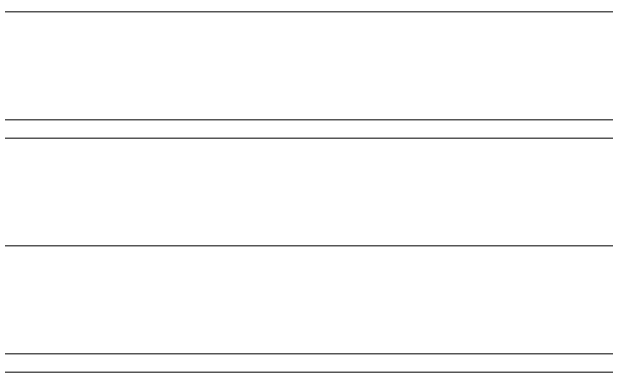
# Model space of a CAD drawing. Extents: x 20 to 307, y 41 to 248.
# Drawn here: x 152.9 to 213.8, y 167.1 to 204.1 of the extents above; entities that cross this region are included whole.
import ezdxf

# ---------------------------------------------------------------- set-up
doc = ezdxf.new("R2010")
doc.units = 0
doc.header["$LTSCALE"] = 0.5
doc.header["$MEASUREMENT"] = 0
doc.layers.add('DIM', color=1, linetype='CONTINUOUS')

msp = doc.modelspace()

# ---------------------------------------------------------------- linework, layer by layer
at = {"layer": 'DIM', "linetype": 'Continuous', "lineweight": 15}
for p, q in [((146.824, 204.069), (241.881, 204.069)), ((48.324, 193.007), (241.324, 193.007)), ((48.324, 191.132), (241.324, 191.132)), ((47.681, 180.069), (242.081, 180.069)), ((53.845, 180.069), (235.917, 180.069)), ((48.324, 169.007), (241.324, 169.007)), ((48.324, 167.132), (241.324, 167.132))]:
    msp.add_line(p, q, dxfattribs=at)

doc.saveas('drawing.dxf')
